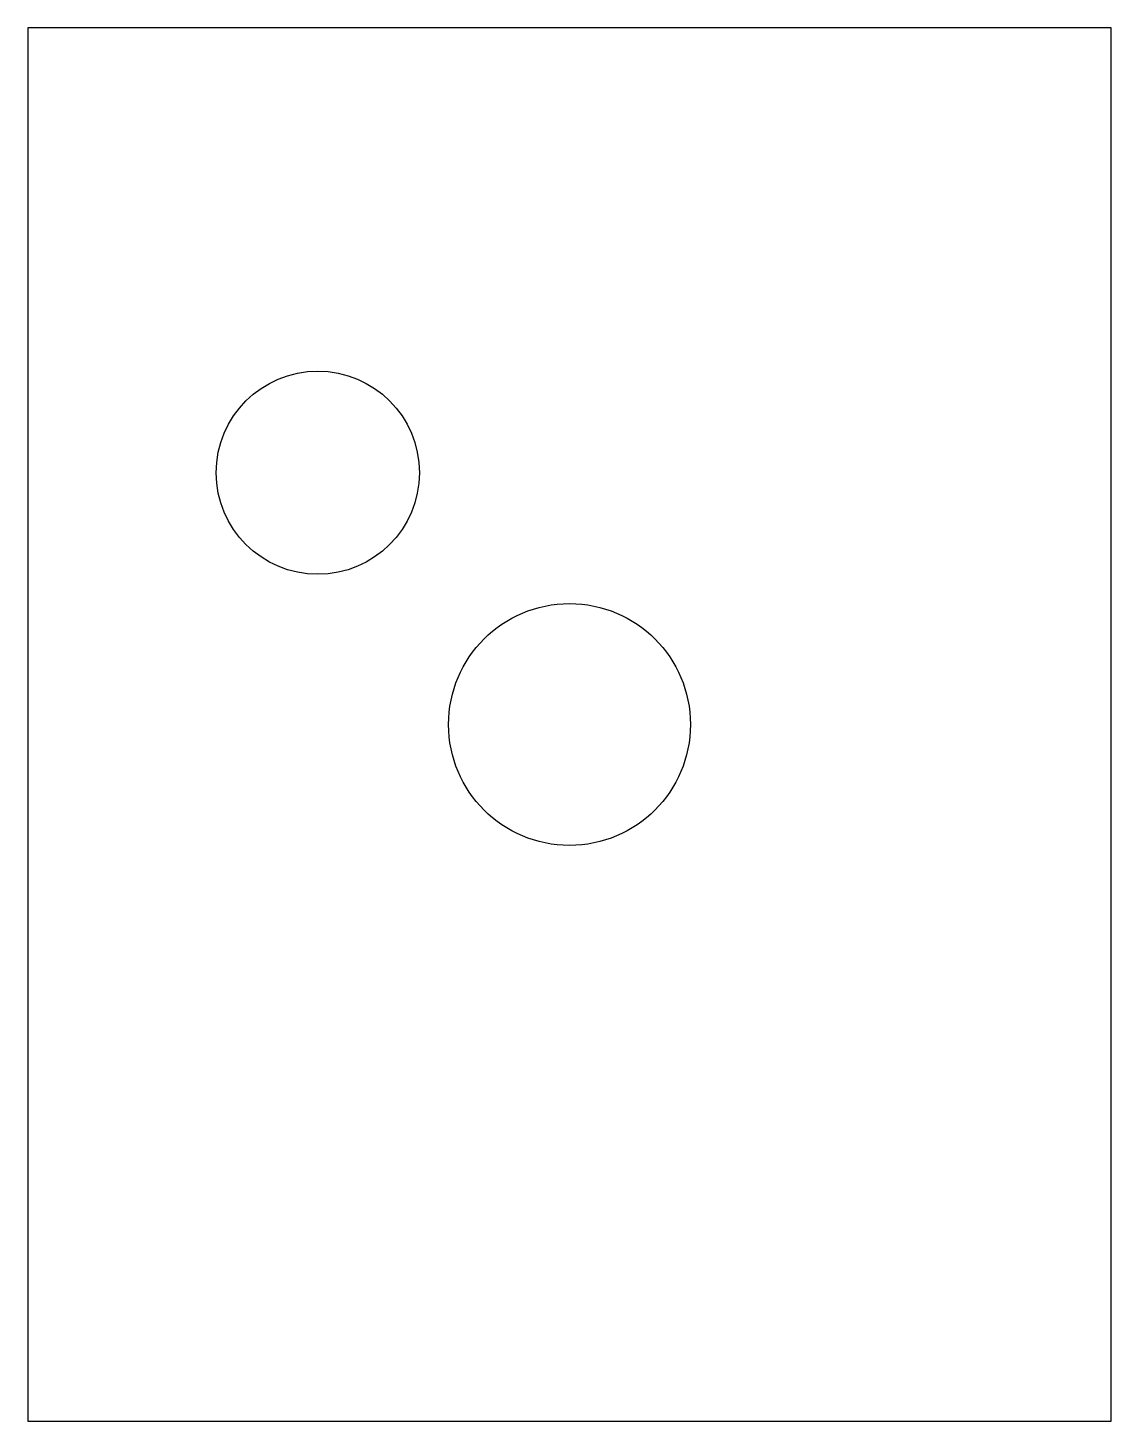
# Model space of a CAD drawing. Header units: inches. Extents: x 0 to 3.5, y 0 to 4.5.
import ezdxf

# ---------------------------------------------------------------- set-up
doc = ezdxf.new("R2010")
doc.units = ezdxf.units.IN

msp = doc.modelspace()

# ---------------------------------------------------------------- linework, layer by layer
at = {"layer": 'HOLES'}
for centre, radius in [((0.9368, 3.0632), 0.3281), ((1.75, 2.25), 0.3906)]:
    msp.add_circle(centre, radius, dxfattribs=at)
at = {"layer": 'PROFILE'}
for p, q in [((3.5, 4.5), (0, 4.5)), ((0, 4.5), (0, 0)), ((3.5, 0), (3.5, 4.5)), ((0, 0), (3.5, 0))]:
    msp.add_line(p, q, dxfattribs=at)

doc.saveas('drawing.dxf')
